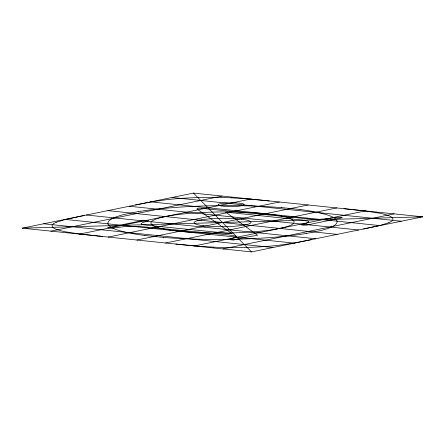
<?xml version="1.0" encoding="UTF-8"?>
<svg xmlns="http://www.w3.org/2000/svg" width="445" height="445" viewBox="0 0 445 445"><rect width="100%" height="100%" fill="white"/><g stroke="black" fill="none" stroke-linecap="round" stroke-linejoin="round"><path stroke-width="0.67" d="M56.231 222.278L65.46 219.491L84.161 215.48M388.769 222.722L380.269 225.331L363.521 228.969M198.031 220.503L201.518 219.791M22.25 228.163L193.43 193.097L422.75 216.837L251.57 251.903L22.25 228.163L422.75 216.837M50.914 231.133L222.1 196.067M79.577 234.098L250.763 199.032M108.246 237.068L279.427 202.002M136.91 240.033L308.09 204.967M165.573 242.998L336.754 207.932M194.237 245.968L365.423 210.902M222.901 248.933L394.086 213.867M311.422 239.638L292.704 243.265L278.598 245.295A70.221 10.38 -0.4 0 1 213.283 247.147M135.547 204.956L152.296 201.735L166.402 199.705A70.221 10.38 -0.4 0 1 231.717 197.853M138.167 211.609L124.149 214.479A114.387 16.91 -0.4 0 0 144.97 235.488M169.84 215.703L161.09 217.494A71.422 10.558 -0.4 0 0 174.09 230.61M306.833 233.391L320.851 230.521A114.387 16.91 -0.4 0 0 300.03 209.512M231.7 197.858L247.765 198.904L269.18 200.94M213.3 247.142L197.235 246.096L175.82 244.06M281.296 207.559L300.075 209.506M237.129 218.784L241.796 219.268M163.704 237.441L144.925 235.494M344.002 208.683L366.241 211.141L379.29 213.138A70.221 10.38 -0.4 0 1 388.808 222.728M172.037 197.48L401.351 221.221M150.638 201.863L379.952 225.604M129.239 206.246L358.559 229.987M107.84 210.63L337.16 234.37M86.441 215.013L315.761 238.754M65.048 219.396L294.362 243.137M43.649 223.779L272.963 247.52M102.433 236.462L78.759 233.859L65.71 231.862A70.221 10.38 -0.4 0 1 56.192 222.272M270.938 214.384L259.213 213.172A71.422 10.558 -0.4 0 0 169.901 215.736M203.204 225.732L207.871 226.216A28.458 4.205 -0.4 0 0 243.504 225.198L246.969 224.497A28.458 4.205 -0.4 0 0 241.785 219.268M174.062 230.616L185.787 231.828A71.422 10.558 -0.4 0 0 275.127 229.297L283.91 227.506A71.422 10.558 -0.4 0 0 270.91 214.39M193.43 193.097L251.57 251.903M203.298 225.726A28.458 4.205 -0.4 0 1 198.131 220.503M201.579 219.797A28.458 4.205 -0.4 0 1 237.168 218.79M306.783 233.386A114.387 16.91 -0.4 0 1 163.738 237.43M138.262 211.664A114.387 16.91 -0.4 0 1 281.312 207.62M236.384 236.551L234.832 237.669L228.763 239.621L233.847 240.033L245.785 237.274A69.837 10.324 -0.4 0 1 248.666 236.746L254.401 235.783A75.133 11.108 -0.4 0 0 256.276 235.444L257.56 235.188L225.637 212.126L302.416 220.075L308.513 221.265A11.092 1.641 -0.4 0 1 308.925 221.738C308.68 223.396 297.833 224.742 302.466 225.081A9.078 1.341 -0.4 0 0 303.334 225.17L306.293 225.153L342.277 217.705L341.098 217.433A9.078 1.341 -0.4 0 0 340.253 217.344C329.333 217.855 318.375 220.681 307.35 218.779L199.232 208.16L197.319 208.427L196.885 208.944L232.129 233.747L148.741 225.404A13.567 2.008 -0.4 0 1 147.334 225.276L142.356 224.514L140.965 223.863L142.166 222.795L148.563 220.726L144.035 220.258L107.434 227.751L111.628 228.229L126.714 226.338L138.417 226.366L228.63 234.904L236.05 236.212A10.346 1.53 -0.4 0 1 236.384 236.551M218.239 204.633L219.468 205.573A12.171 1.797 -0.4 0 0 221.532 206.024L226.232 206.486A11.793 1.741 -0.4 0 0 229.225 206.58L236.807 206.352A12.354 1.825 -0.4 0 0 239.438 206.091L243.254 205.306A12.026 1.78 -0.4 0 0 244.166 204.772L243.248 203.843A12.026 1.78 -0.4 0 0 241.357 203.387L236.245 202.853A12.354 1.825 -0.4 0 0 233.247 202.748L225.637 202.953A11.793 1.741 -0.4 0 0 222.995 203.209L219.179 203.994A12.137 1.797 -0.4 0 0 218.35 204.444L218.239 204.633"/></g></svg>
